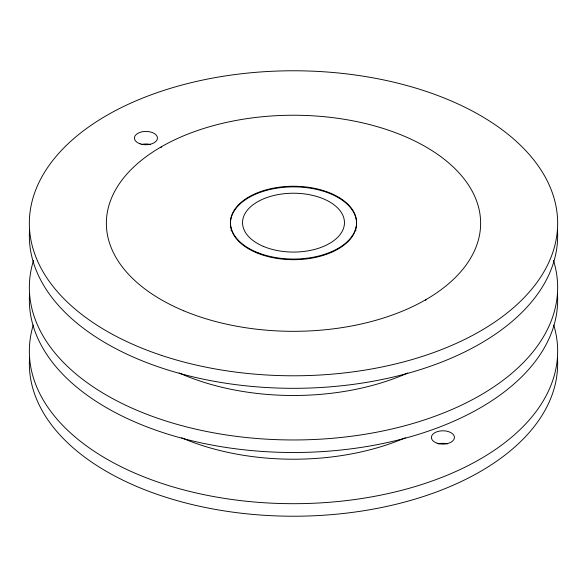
<?xml version="1.0" encoding="UTF-8"?>
<svg xmlns="http://www.w3.org/2000/svg" width="587" height="587" viewBox="0 0 587 587"><rect width="100%" height="100%" fill="white"/><g stroke="black" fill="none" stroke-linecap="round" stroke-linejoin="round"><path stroke-width="0.88" d="M425.824 299.678L425.824 300.456M161.176 146.882L161.176 147.667M557.437 293.867A264.15 152.503 0 0 1 293.5 452.504A264.15 152.503 0 0 1 29.563 293.867M553.482 260.481A264.15 152.503 0 0 1 293.5 439.964A264.15 152.503 0 0 1 33.518 260.481M407.811 372.994A187.128 108.037 0 0 1 179.189 372.994M231.08 230.64A63.066 36.409 0 0 1 231.579 228.93M355.421 228.93A63.066 36.409 0 0 1 355.92 230.64M405.36 437.792A187.128 108.037 0 0 1 181.64 437.792M557.423 357.373A264.15 152.503 0 0 1 293.5 516.23A264.15 152.503 0 0 1 29.577 357.373M553.746 325.066A264.15 152.503 0 0 1 293.5 503.69A264.15 152.503 0 0 1 33.254 325.066M438.342 443.882A11.52 6.648 0 0 1 447.492 443.882M557.437 229.686A264.15 152.503 0 0 1 293.5 388.323A264.15 152.503 0 0 1 29.563 229.686M141.357 144.519A11.52 6.648 0 0 1 150.507 144.519M258.155 253.43A63.066 36.409 0 0 0 356.404 225.878A63.066 36.409 0 0 0 265.948 190.533A63.066 36.409 0 0 0 258.155 253.43M183.694 310.765A187.128 108.037 0 0 0 479.63 234.44A187.128 108.037 0 0 0 217.168 124.635A187.128 108.037 0 0 0 183.694 310.765M258.155 252.799A63.066 36.409 0 0 0 356.404 225.247A63.066 36.409 0 0 0 265.948 189.902A63.066 36.409 0 0 0 258.155 252.799M263.592 246.474A50.974 29.431 0 0 0 344.195 225.687A50.974 29.431 0 0 0 272.713 195.779A50.974 29.431 0 0 0 263.592 246.474M437.161 443.207A11.52 6.648 0 0 0 454.441 437.447A11.52 6.648 0 0 0 437.161 431.687A11.52 6.648 0 0 0 437.161 443.207M161.425 355.355A264.15 152.503 0 0 0 557.65 223.28A264.15 152.503 0 0 0 161.425 91.205A264.15 152.503 0 0 0 161.425 355.355M140.176 143.837A11.52 6.648 0 0 0 157.448 138.084A11.52 6.648 0 0 0 140.176 132.324A11.52 6.648 0 0 0 140.176 143.837"/></g></svg>
